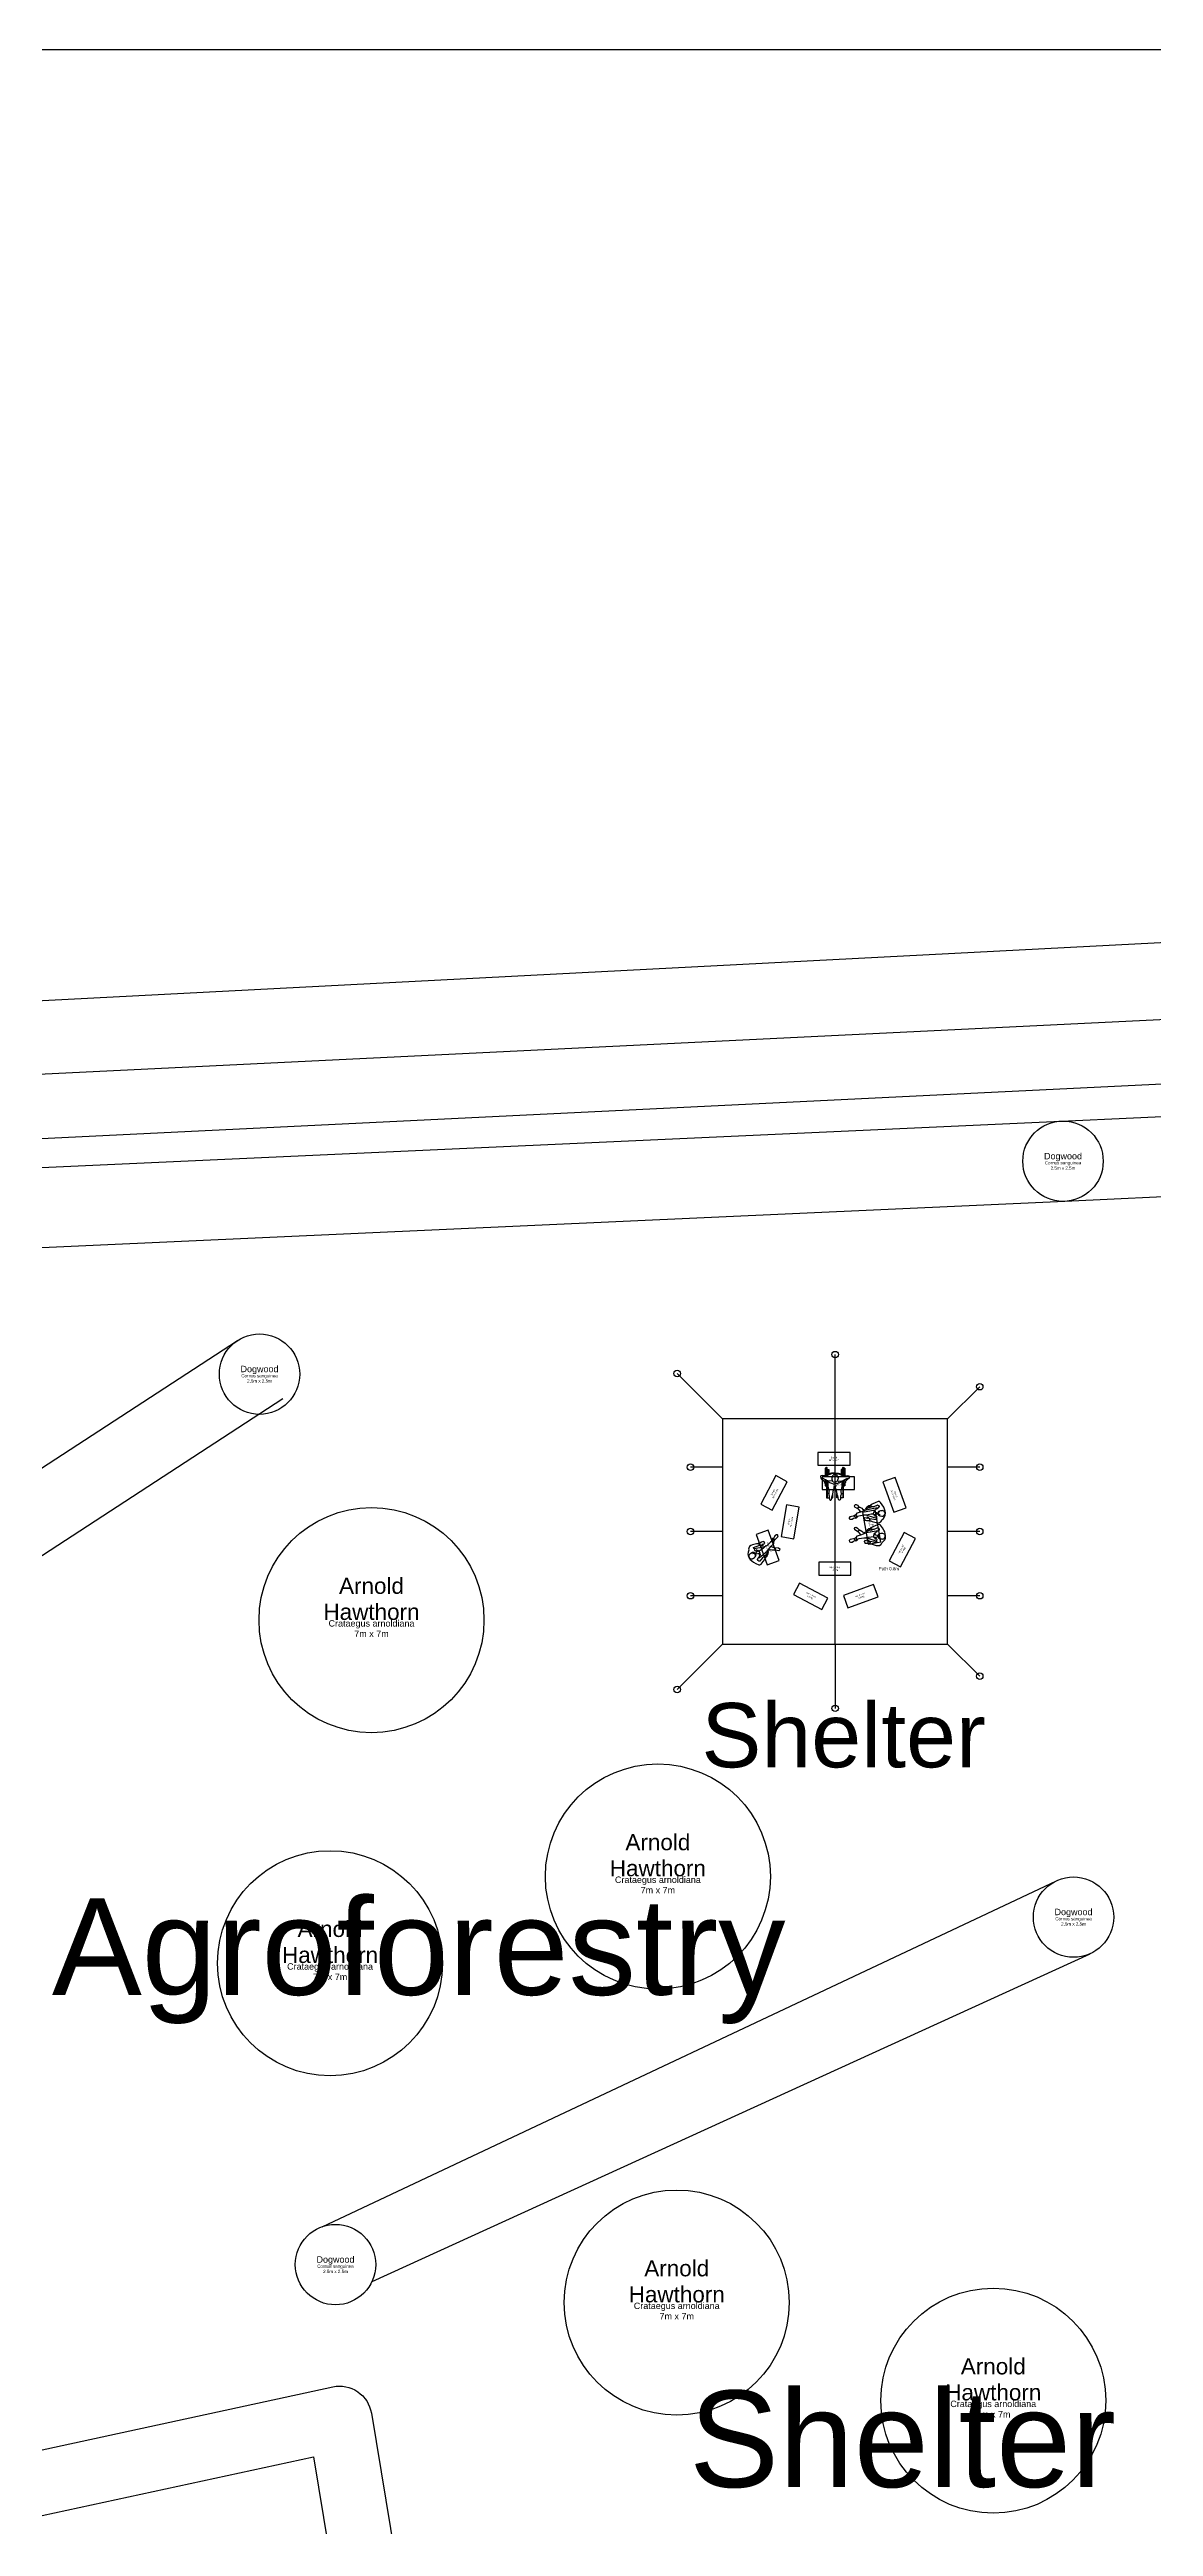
# Model space of a CAD drawing. Header units: metres. Extents: x 0 to 187, y 0 to 132.
# Drawn here: x 51.7 to 86.1, y 54.9 to 132 of the extents above; entities that cross this region are included whole.
import ezdxf

# ---------------------------------------------------------------- set-up
doc = ezdxf.new("R2010")
doc.units = ezdxf.units.M
for name, color, linetype, lineweight in [('Area', 30, 'Continuous', 25), ('Boundary', 1, 'Continuous', 25), ('Plant - Shrub', 3, 'Continuous', 25), ('Plant - Tree', 3, 'Continuous', 25), ('Plant label', 30, 'Continuous', 25), ('Structures', 4, 'Continuous', 25)]:
    doc.layers.add(name, color=color, linetype=linetype, lineweight=lineweight)
doc.layers.add('Furniture', color=136, linetype='Continuous', lineweight=25, true_color=0x008080)
doc.layers.add('xSatellite', color=18, linetype='Continuous', lineweight=25, true_color=0x000000)
doc.styles.add('textstyle3', font='')
doc.styles.get('textstyle3').set_extended_font_data('Arial')
picture_1 = doc.add_image_def('image1.webp', size_in_pixel=(736, 1041))

# ---------------------------------------------------------------- blocks, each defined once
blk = doc.blocks.new('Shrub - Cornus sericea')
at = {"layer": 'Plant - Shrub'}
blk.add_circle((0, 0), 1.25, dxfattribs=at)
at = {"layer": 'Plant - Shrub', "insert": (0, 0), "char_height": 0.2, "attachment_point": 8, "line_spacing_factor": 0.971628, "style": 'textstyle3'}
blk.add_mtext('\\c32767;Dogwood', dxfattribs=at)
at = {"layer": 'Plant label', "insert": (0, 0), "char_height": 0.1, "attachment_point": 2, "line_spacing_factor": 0.971628, "style": 'textstyle3'}
blk.add_mtext('\\c32767;Cornus sanguinea\\P2.5m x 2.5m', dxfattribs=at)
blk = doc.blocks.new('Furniture - Person sitting')
at = {"layer": 'Furniture', "color": 7}
for p, q in [((-0.319, 0.074), (-0.323, -0.013)), ((-0.299, 0.12), (-0.319, 0.074)), ((-0.308, 0.042), (-0.314, 0.007)), ((-0.314, 0.007), (-0.308, -0.032)), ((-0.29, 0.072), (-0.308, 0.042)), ((-0.262, 0.166), (-0.299, 0.12)), ((-0.264, 0.085), (-0.29, 0.072)), ((-0.245, 0.09), (-0.264, 0.085)), ((-0.212, 0.209), (-0.262, 0.166)), ((-0.238, 0.096), (-0.245, 0.09)), ((-0.208, 0.09), (-0.238, 0.096)), ((-0.201, 0.244), (-0.212, 0.209)), ((-0.151, 0.086), (-0.208, 0.09)), ((-0.182, 0.266), (-0.201, 0.244)), ((-0.138, 0.294), (-0.182, 0.266)), ((-0.127, 0.061), (-0.156, 0.053)), ((-0.156, 0.053), (-0.127, 0.048)), ((-0.114, 0.068), (-0.151, 0.086)), ((-0.14, 0.079), (-0.127, 0.061)), ((-0.083, 0.301), (-0.138, 0.294)), ((-0.127, 0.048), (-0.116, 0.031)), ((-0.112, 0.009), (-0.118, -0.022)), ((-0.116, 0.031), (-0.112, 0.009)), ((-0.099, 0.044), (-0.114, 0.068)), ((-0.109, 0.052), (-0.101, 0.024)), ((-0.094, 0.02), (-0.099, 0.044)), ((-0.075, 0.011), (-0.094, 0.02)), ((-0.092, 0.031), (-0.051, 0.035)), ((-0.092, -0.01), (-0.073, 0.001)), ((-0.033, 0.294), (-0.083, 0.301)), ((-0.073, 0.001), (-0.075, 0.011)), ((-0.057, 0.127), (-0.062, 0.107)), ((-0.062, 0.107), (-0.038, 0.088)), ((-0.049, 0.157), (-0.057, 0.127)), ((-0.055, 0.179), (-0.044, 0.205)), ((-0.042, 0.159), (-0.055, 0.179)), ((-0.051, 0.035), (-0.012, 0.046)), ((-0.044, 0.205), (0.041, 0.196)), ((0.221, 0.07), (-0.042, 0.159)), ((-0.038, 0.088), (-0.02, 0.057)), ((0.089, 0.259), (-0.033, 0.294)), ((-0.012, 0.046), (-0.005, 0.057)), ((0.006, 0.085), (-0.009, 0.103)), ((-0.005, 0.057), (0.017, 0.059)), ((0.012, 0.066), (0.006, 0.085)), ((0.017, 0.059), (0.045, 0.018)), ((0.03, 0.037), (0.039, 0.066)), ((0.045, 0.018), (0.036, -0.039)), ((0.041, 0.196), (0.158, 0.175)), ((0.123, 0.027), (0.049, 0.02)), ((0.128, 0.24), (0.089, 0.259)), ((0.215, 0.04), (0.123, 0.027)), ((0.184, 0.24), (0.128, 0.24)), ((0.157, 0.203), (0.178, 0.234)), ((0.162, 0.183), (0.157, 0.203)), ((0.158, 0.175), (0.178, 0.179)), ((0.178, 0.179), (0.189, 0.146)), ((0.189, 0.229), (0.184, 0.24)), ((0.259, 0.227), (0.189, 0.229)), ((0.189, 0.146), (0.239, 0.122)), ((0.289, 0.051), (0.215, 0.04)), ((0.285, 0.053), (0.221, 0.07)), ((0.23, 0.162), (0.322, 0.146)), ((0.23, 0.153), (0.23, 0.162)), ((0.254, 0.129), (0.23, 0.153)), ((0.239, 0.122), (0.252, 0.122)), ((0.252, 0.122), (0.254, 0.129)), ((0.315, 0.222), (0.259, 0.227)), ((0.352, 0.053), (0.285, 0.053)), ((0.32, 0.203), (0.315, 0.222)), ((0.326, 0.196), (0.32, 0.203)), ((0.322, 0.159), (0.343, 0.166)), ((0.322, 0.146), (0.322, 0.159)), ((0.328, 0.183), (0.326, 0.196)), ((0.339, 0.172), (0.328, 0.183)), ((0.343, 0.166), (0.339, 0.172)), ((0.498, 0.083), (0.352, 0.053)), ((0.455, -0.028), (0.566, 0.005)), ((0.548, 0.098), (0.498, 0.083)), ((0.572, 0.142), (0.548, 0.12)), ((0.548, 0.12), (0.548, 0.098)), ((0.574, 0.088), (0.555, 0.094)), ((0.566, 0.005), (0.598, 0.053)), ((0.611, 0.155), (0.572, 0.142)), ((0.594, 0.068), (0.574, 0.088)), ((0.592, 0.116), (0.577, 0.105)), ((0.611, 0.118), (0.592, 0.116)), ((0.598, 0.053), (0.646, 0.085)), ((0.62, 0.146), (0.611, 0.155)), ((0.638, 0.109), (0.611, 0.118)), ((0.668, 0.159), (0.62, 0.146)), ((0.657, 0.088), (0.638, 0.109)), ((0.646, 0.085), (0.677, 0.09)), ((0.709, 0.188), (0.668, 0.159)), ((0.677, 0.09), (0.779, 0.113)), ((0.768, 0.192), (0.709, 0.188)), ((0.801, 0.179), (0.768, 0.192)), ((0.779, 0.113), (0.803, 0.144)), ((0.803, 0.144), (0.801, 0.179)), ((-0.323, -0.013), (-0.317, -0.065)), ((-0.317, -0.065), (-0.299, -0.124)), ((-0.308, -0.032), (-0.29, -0.06)), ((-0.299, -0.124), (-0.273, -0.185)), ((-0.29, -0.06), (-0.256, -0.071)), ((-0.273, -0.185), (-0.227, -0.256)), ((-0.256, -0.071), (-0.243, -0.074)), ((-0.243, -0.074), (-0.243, -0.078)), ((-0.243, -0.078), (-0.21, -0.076)), ((-0.227, -0.256), (-0.171, -0.335)), ((-0.21, -0.076), (-0.173, -0.074)), ((-0.173, -0.074), (-0.136, -0.065)), ((-0.171, -0.335), (-0.142, -0.359)), ((-0.134, -0.048), (-0.151, -0.062)), ((-0.142, -0.359), (-0.097, -0.361)), ((-0.136, -0.065), (-0.112, -0.054)), ((-0.118, -0.022), (-0.134, -0.048)), ((-0.125, -0.211), (-0.123, -0.18)), ((-0.114, -0.241), (-0.125, -0.211)), ((-0.123, -0.18), (-0.079, -0.148)), ((-0.083, -0.261), (-0.114, -0.241)), ((-0.112, -0.054), (-0.097, -0.034)), ((-0.1, -0.021), (-0.109, -0.039)), ((-0.097, -0.034), (-0.092, -0.01)), ((-0.097, -0.361), (-0.005, -0.317)), ((-0.042, -0.239), (-0.083, -0.261)), ((0.015, -0.041), (-0.081, -0.013)), ((-0.079, -0.148), (-0.07, -0.137)), ((-0.07, -0.137), (-0.066, -0.154)), ((-0.066, -0.154), (-0.031, -0.152)), ((-0.053, -0.141), (-0.062, -0.139)), ((-0.029, -0.119), (-0.053, -0.141)), ((0.034, -0.208), (-0.042, -0.239)), ((-0.031, -0.152), (0.032, -0.141)), ((-0.003, -0.084), (-0.029, -0.119)), ((-0.005, -0.317), (0.071, -0.289)), ((-0.003, -0.041), (-0.003, -0.084)), ((0.028, -0.071), (0.008, -0.111)), ((0.036, -0.039), (0.015, -0.041)), ((0.019, -0.047), (0.028, -0.071)), ((0.032, -0.141), (0.28, -0.095)), ((0.073, -0.202), (0.034, -0.208)), ((0.071, -0.289), (0.108, -0.265)), ((0.089, -0.206), (0.073, -0.202)), ((0.106, -0.193), (0.089, -0.206)), ((0.126, -0.185), (0.106, -0.193)), ((0.108, -0.265), (0.141, -0.248)), ((0.113, -0.215), (0.119, -0.195)), ((0.121, -0.232), (0.113, -0.215)), ((0.139, -0.239), (0.121, -0.232)), ((0.134, -0.198), (0.126, -0.185)), ((0.15, -0.189), (0.134, -0.198)), ((0.141, -0.248), (0.143, -0.237)), ((0.143, -0.237), (0.191, -0.226)), ((0.171, -0.18), (0.15, -0.189)), ((0.17, -0.204), (0.164, -0.218)), ((0.185, -0.194), (0.17, -0.204)), ((0.184, -0.178), (0.171, -0.18)), ((0.208, -0.169), (0.184, -0.178)), ((0.193, -0.186), (0.185, -0.194)), ((0.187, -0.18), (0.193, -0.186)), ((0.191, -0.226), (0.252, -0.185)), ((0.252, -0.145), (0.208, -0.169)), ((0.274, -0.13), (0.252, -0.145)), ((0.252, -0.185), (0.298, -0.132)), ((0.291, -0.126), (0.272, -0.141)), ((0.272, -0.141), (0.274, -0.13)), ((0.28, -0.095), (0.372, -0.06)), ((0.298, -0.132), (0.291, -0.126)), ((0.352, -0.113), (0.313, -0.095)), ((0.374, -0.111), (0.352, -0.113)), ((0.372, -0.06), (0.455, -0.028)), ((0.411, -0.152), (0.374, -0.111)), ((0.47, -0.185), (0.411, -0.152)), ((0.444, -0.039), (0.502, -0.113)), ((0.507, -0.185), (0.47, -0.185)), ((0.509, -0.204), (0.487, -0.187)), ((0.502, -0.113), (0.529, -0.148)), ((0.52, -0.171), (0.507, -0.185)), ((0.548, -0.245), (0.509, -0.204)), ((0.516, -0.119), (0.629, -0.187)), ((0.529, -0.148), (0.52, -0.171)), ((0.585, -0.272), (0.548, -0.245)), ((0.62, -0.265), (0.585, -0.272)), ((0.642, -0.232), (0.62, -0.265)), ((0.629, -0.187), (0.642, -0.232))]:
    blk.add_line(p, q, dxfattribs=at)
blk = doc.blocks.new('Furniture - Person wheelchair')
at = {"layer": 'Furniture', "color": 7, "linetype": 'ByBlock'}
for p, q in [((0.284, 0.243), (0.647, 0.243)), ((0.301, 0.261), (0.647, 0.261)), ((0.516, 0.189), (0.516, 0.243)), ((0.647, 0.261), (0.647, 0.178)), ((0.284, -0.243), (0.647, -0.243)), ((0.301, -0.261), (0.647, -0.261)), ((0.516, -0.189), (0.516, -0.243)), ((0.647, -0.261), (0.647, -0.178))]:
    blk.add_line(p, q, dxfattribs=at)
at = {"layer": 'Furniture', "color": 7, "linetype": 'ByBlock', "flags": 128}
for points in [[(-0.035, 0.243), (-0.284, 0.243, -1), (-0.284, 0.277), (-0.038, 0.277, -1)], [(-0.039, 0.295), (-0.268, 0.295, -1), (-0.268, 0.307), (-0.04, 0.307, -1)], [(0.096, 0.277), (0.284, 0.277, -1), (0.284, 0.243), (0.117, 0.243, -1)], [(0.13, 0.295), (0.101, 0.295, -1)], [(0.268, 0.307, -1), (0.268, 0.295), (0.193, 0.295, -1)], [(0.197, 0.307), (0.268, 0.307, -1)], [(-0.035, -0.243), (-0.284, -0.243, 1), (-0.284, -0.277), (-0.038, -0.277, 1)], [(-0.039, -0.295), (-0.268, -0.295, 1), (-0.268, -0.307), (-0.04, -0.307, 1)], [(0.096, -0.277), (0.284, -0.277, 1), (0.284, -0.243), (0.117, -0.243, 1)], [(0.13, -0.295), (0.101, -0.295, 1)], [(0.268, -0.307, 1), (0.268, -0.295), (0.193, -0.295, 1)], [(0.197, -0.307), (0.268, -0.307, 1)]]:
    blk.add_lwpolyline(points, format="xyb", dxfattribs=at)
for points in [[(-0.046, 0.225), (-0.234, 0.225), (-0.234, 0.192), (-0.069, 0.192)], [(-0.13, 0.002), (-0.122, 0.111), (-0.098, 0.192)], [(-0.103, 0), (-0.095, 0.106), (-0.071, 0.191), (-0.061, 0.201), (-0.035, 0.242), (-0.046, 0.394), (-0.036, 0.444), (-0.013, 0.45), (0.036, 0.438), (0.112, 0.352), (0.125, 0.352), (0.122, 0.327), (0.144, 0.325), (0.174, 0.332), (0.198, 0.307), (0.191, 0.289), (0.137, 0.287), (0.129, 0.296), (0.108, 0.302), (0.091, 0.285)], [(-0.103, 0), (-0.095, -0.106), (-0.071, -0.191), (-0.061, -0.201), (-0.035, -0.242), (-0.046, -0.394), (-0.036, -0.444), (-0.013, -0.45), (0.036, -0.438), (0.112, -0.352), (0.125, -0.352), (0.122, -0.327), (0.144, -0.325), (0.174, -0.332), (0.198, -0.307), (0.191, -0.289), (0.137, -0.287), (0.129, -0.296), (0.108, -0.302), (0.091, -0.285)], [(-0.07, 0), (-0.07, 0.007), (-0.063, 0.044), (-0.037, 0.073), (0.015, 0.091), (0.022, 0.097), (0.053, 0.097), (0.067, 0.093), (0.129, 0.073), (0.154, 0.055), (0.164, 0.011), (0.176, 0.003), (0.176, 0)], [(-0.07, 0), (-0.07, -0.007), (-0.063, -0.044), (-0.037, -0.073), (0.015, -0.091), (0.022, -0.097), (0.053, -0.097), (0.067, -0.093), (0.129, -0.073), (0.154, -0.055), (0.164, -0.011), (0.176, -0.003), (0.176, 0)], [(0.136, 0.112), (0.123, 0.219), (0.116, 0.247), (0.086, 0.292), (0.05, 0.369), (0.046, 0.388)], [(0.124, 0.215), (0.174, 0.218), (0.299, 0.218), (0.447, 0.183), (0.457, 0.185), (0.521, 0.189), (0.572, 0.186), (0.578, 0.176), (0.648, 0.178), (0.695, 0.17), (0.709, 0.163), (0.723, 0.144), (0.72, 0.123), (0.705, 0.11), (0.643, 0.096), (0.582, 0.088), (0.578, 0.08), (0.575, 0.075), (0.469, 0.055), (0.447, 0.053), (0.386, 0.031), (0.282, 0.018)], [(0.151, 0.191), (0.174, 0.165), (0.196, 0.112), (0.212, 0.055), (0.213, 0)], [(0.151, -0.191), (0.174, -0.165), (0.196, -0.112), (0.212, -0.055), (0.213, 0)], [(0.274, 0.05), (0.282, 0.016), (0.284, 0)], [(0.274, -0.05), (0.282, -0.016), (0.284, 0)], [(0.647, 0.098), (0.647, 0.061), (0.516, 0.061), (0.516, 0.064)], [(-0.046, -0.225), (-0.234, -0.225), (-0.234, -0.192), (-0.069, -0.192)], [(-0.13, -0.002), (-0.122, -0.111), (-0.098, -0.192)], [(0.136, -0.112), (0.123, -0.219), (0.116, -0.247), (0.086, -0.292), (0.05, -0.369), (0.046, -0.388)], [(0.124, -0.215), (0.174, -0.218), (0.299, -0.218), (0.447, -0.183), (0.457, -0.185), (0.521, -0.189), (0.572, -0.186), (0.578, -0.176), (0.648, -0.178), (0.695, -0.17), (0.709, -0.163), (0.723, -0.144), (0.72, -0.123), (0.705, -0.11), (0.643, -0.096), (0.582, -0.088), (0.578, -0.08), (0.575, -0.075), (0.469, -0.055), (0.447, -0.053), (0.386, -0.031), (0.282, -0.018)], [(0.647, -0.098), (0.647, -0.061), (0.516, -0.061), (0.516, -0.064)]]:
    blk.add_lwpolyline(points, dxfattribs=at)
at = {"layer": 'Furniture', "color": 7, "linetype": 'ByBlock'}
for centre in [(-0.135, 0.209), (-0.135, -0.209)]:
    blk.add_arc(centre, 0.0161, 270, 90, dxfattribs=at)
blk = doc.blocks.new('Structure - Shelter Pole')
at = {"layer": 'Structures', "color": 1}
blk.add_circle((0, 0), 0.1, dxfattribs=at)
blk = doc.blocks.new('Structure - Shelter Peg')
at = {"layer": 'Structures', "color": 5}
blk.add_circle((0, 0), 0.1, dxfattribs=at)
blk = doc.blocks.new('Structure - Shelter Canvas')
at = {"layer": 'Furniture'}
for p, q in [((0, 3.5), (0, 5.5)), ((-3.5, 3.5), (-4.916, 4.912)), ((3.5, 3.5), (4.5, 4.5)), ((-3.5, 2), (-4.5, 2)), ((4.5, 2), (3.5, 2)), ((-3.5, 0), (-4.5, 0)), ((4.5, 0), (3.5, 0)), ((-3.5, -2), (-4.5, -2)), ((4.5, -2), (3.5, -2)), ((-3.5, -3.5), (-4.914, -4.914)), ((0, -3.5), (0, -5.5)), ((3.5, -3.5), (4.5, -4.5))]:
    blk.add_line(p, q, dxfattribs=at)
at = {"layer": 'Structures'}
for p, q in [((3.5, 3.5), (-3.5, 3.5)), ((-3.5, 3.5), (-3.5, -3.5)), ((3.5, -3.5), (3.5, 3.5)), ((-3.5, -3.5), (3.5, -3.5))]:
    blk.add_line(p, q, dxfattribs=at)
at = {"layer": 'Furniture'}
for name, p in [('Structure - Shelter Pole', (0, 5.5)), ('Structure - Shelter Pole', (-4.916, 4.912)), ('Structure - Shelter Pole', (4.5, 4.5)), ('Structure - Shelter Peg', (-4.5, 2)), ('Structure - Shelter Pole', (4.5, 2)), ('Structure - Shelter Peg', (-4.5, 0)), ('Structure - Shelter Pole', (4.5, 0)), ('Structure - Shelter Peg', (-4.5, -2)), ('Structure - Shelter Pole', (4.5, -2)), ('Structure - Shelter Pole', (4.5, -4.5)), ('Structure - Shelter Pole', (-4.914, -4.914)), ('Structure - Shelter Pole', (0, -5.5))]:
    blk.add_blockref(name, p, dxfattribs=at)
blk = doc.blocks.new('Furniture - Bench')
at = {"layer": 'Structures'}
for p, q in [((0.5, 0.2), (-0.5, 0.2)), ((-0.5, 0.2), (-0.5, -0.2)), ((0.5, -0.2), (0.5, 0.2)), ((-0.5, -0.2), (0.5, -0.2))]:
    blk.add_line(p, q, dxfattribs=at)
at = {"layer": 'Furniture', "insert": (0, 0), "char_height": 0.05, "attachment_point": 5, "style": 'textstyle3'}
blk.add_mtext('\\c32767;Bench\\P1m x 0.4m', dxfattribs=at)
blk = doc.blocks.new('Structure - Shelter Pie')
at = {"layer": 'Furniture'}
for p in [(-0.036, 2.26), (0.1, 1.5)]:
    blk.add_blockref('Furniture - Bench', p, dxfattribs=at)
for p, rotation in [((-1.9, 1.2), 62.00000000000001), ((1.848, 1.141), 289.9999999999999), ((-1.4, 0.3), 80.00000000000003), ((-2.1, -0.5), 110), ((1.135, 0.133), 280), ((2.094, -0.569), 242), ((-0.008, -1.159), 180), ((-0.763, -2.014), 152), ((0.797, -2.011), 200)]:
    blk.add_blockref('Furniture - Bench', p, dxfattribs=dict(at, rotation=rotation))
blk = doc.blocks.new('Structure - Shelter')
at = {"layer": 'Structures'}
blk.add_line((0, -3.5), (0, 3.5), dxfattribs=at)
at = {"layer": 'Furniture'}
blk.add_blockref('Structure - Shelter Pie', (0, 0), dxfattribs=at)
for name, p, rotation in [('Furniture - Person wheelchair', (-0.006, 1.695), 270), ('Furniture - Person sitting', (1.24, 0.57), 180), ('Furniture - Person sitting', (-2.397, -0.657), 30), ('Furniture - Person sitting', (1.244, -0.14), 180)]:
    blk.add_blockref(name, p, dxfattribs=dict(at, rotation=rotation))
at = {"layer": 'Structures'}
blk.add_blockref('Structure - Shelter Canvas', (0, 0), dxfattribs=at)
at = {"layer": 'Area', "insert": (0.266, -7.363), "char_height": 2, "attachment_point": 8, "style": 'textstyle3'}
blk.add_mtext('\\c32767;Shelter', dxfattribs=at)
at = {"layer": 'Furniture', "insert": (1.673, -1.158), "char_height": 0.1, "attachment_point": 5, "style": 'textstyle3'}
blk.add_mtext('\\c32767;Path 0.8m', dxfattribs=at)
blk = doc.blocks.new('Tree - Crataegus arnoldiana')
at = {"layer": 'Plant - Tree'}
blk.add_circle((0, 0), 3.5, dxfattribs=at)
at = {"layer": 'Plant - Tree', "insert": (0, 0), "char_height": 0.5, "attachment_point": 8, "line_spacing_factor": 0.971628, "style": 'textstyle3'}
blk.add_mtext('\\c32767;Arnold\\PHawthorn', dxfattribs=at)
at = {"layer": 'Plant label', "insert": (0, 0), "char_height": 0.2, "attachment_point": 2, "line_spacing_factor": 0.971628, "style": 'textstyle3'}
blk.add_mtext('\\c32767;Crataegus arnoldiana\\P7m x 7m', dxfattribs=at)

msp = doc.modelspace()

# ---------------------------------------------------------------- linework, layer by layer
at = {"layer": 'Area', "flags": 128}
for points in [[(45.362, 53.952), (59.952, 57.106), (64.424, 30.003, 0.424772), (65.609, 29.186), (92.06, 34.533, 0.121811), (92.494, 34.738), (102.938, 43.258), (160.163, 46.896, 0.45645), (161.079, 48.098), (150.667, 98.046, 0.139621), (150.413, 98.531), (144.925, 104.299, 0.218141), (144.152, 104.609), (31.602, 99.122), (23.448, 98.841, 0.38848), (22.484, 97.896), (20.25, 56.702), (15.095, 50.055, 0.689941), (16.07, 48.459), (45.334, 53.946, 0.006898)], [(44.952, 55.909), (60.556, 59.283, -0.428761), (61.754, 58.468), (66.228, 31.352), (91.421, 36.444), (101.922, 45.011, -0.156461), (102.491, 45.234), (158.885, 48.819), (148.767, 97.359), (143.792, 102.589), (31.692, 97.124, -0.003561), (31.678, 97.123), (24.432, 96.874), (22.23, 56.282, -0.152528), (22.022, 55.723), (18.289, 50.91)]]:
    msp.add_lwpolyline(points, format="xyb", close=True, dxfattribs=at)
at = {"layer": 'Boundary'}
msp.add_line((15.322, 100.515), (156.301, 107.831), dxfattribs=at)
at = {"layer": 'Plant - Shrub'}
for p, q in [((83.218, 98.641), (139.943, 101.249)), ((43.485, 96.84), (83.218, 98.641)), ((140, 98.75), (83.332, 96.144)), ((83.332, 96.144), (43.518, 94.342)), ((30.937, 74.464), (57.593, 91.821)), ((59, 90), (31.606, 72.166)), ((60.221, 64.262), (83.068, 75.02)), ((61.776, 62.564), (84.119, 72.752))]:
    msp.add_line(p, q, dxfattribs=at)

# ---------------------------------------------------------------- block references
for p in [(83.274, 97.393), (58.275, 90.773), (83.601, 73.889), (60.639, 63.084)]:
    msp.add_blockref('Shrub - Cornus sericea', p, dxfattribs=at)
at = {"layer": 'Plant - Tree'}
for p in [(61.759, 83.124), (70.669, 75.152), (60.469, 72.455), (71.256, 61.903), (81.104, 58.854)]:
    msp.add_blockref('Tree - Crataegus arnoldiana', p, dxfattribs=at)
at = {"layer": 'Structures'}
msp.add_blockref('Structure - Shelter', (76.184, 85.881), dxfattribs=at)

# ---------------------------------------------------------------- texts
at = {"layer": 'Area', "char_height": 3, "attachment_point": 8, "style": 'textstyle3'}
for s, insert in [('\\c32767;Agroforestry', (63.228, 70.567)), ('\\c32767;Shelter', (78.28, 56.123))]:
    msp.add_mtext(s, dxfattribs=dict(at, insert=insert))

# ---------------------------------------------------------------- pictures from other files: only their frames are drawn
at = {"layer": 'xSatellite'}
image = msp.add_image(picture_1, insert=(0, 131.96), size_in_units=(131.96, 186.645), rotation=-90, dxfattribs=at)
image.dxf.flags = 7

doc.saveas('drawing.dxf')
